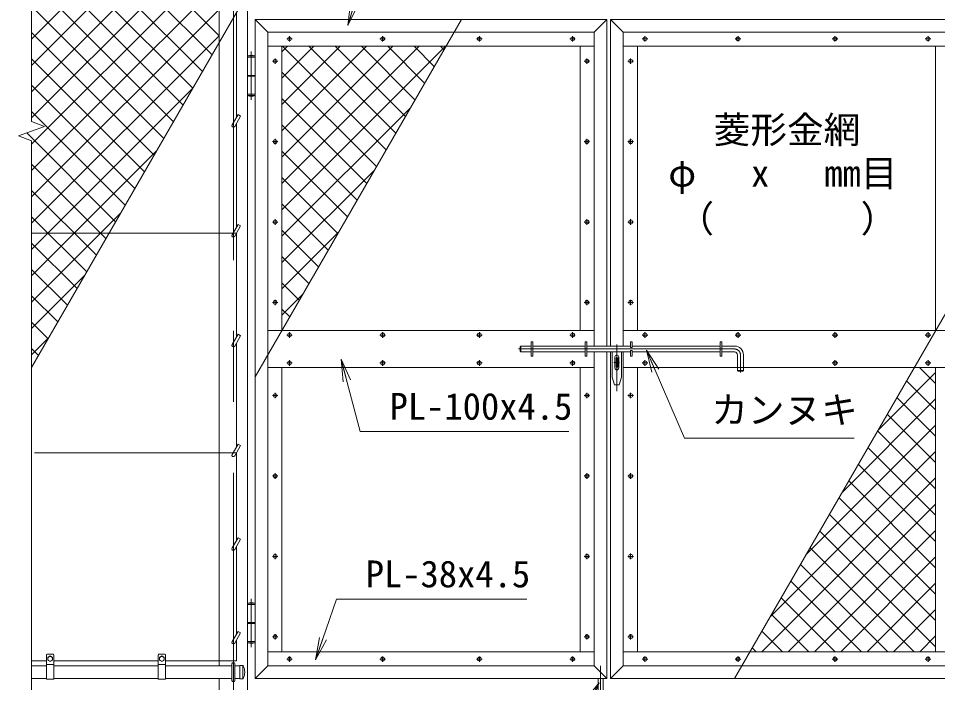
# Model space of a CAD drawing. Units: millimetres, scale not verified. Extents: x -6300 to 6300, y -4455 to 4455.
# Drawn here: x 331 to 2799, y -1030 to 754 of the extents above; entities that cross this region are included whole.
import ezdxf
from ezdxf.enums import TextEntityAlignment as Align

# ---------------------------------------------------------------- set-up
doc = ezdxf.new("R2010")
doc.units = ezdxf.units.MM
doc.header["$LTSCALE"] = 30
doc.linetypes.add('USER1', pattern=[50.8, 31.75, -6.35, 6.35, -6.35])
for name, color, linetype, lineweight in [('0-0_D-STR1', 1, 'Continuous', 18), ('0-1_D-STR2', 7, 'Continuous', 9), ('0-2_D-STR3', 3, 'Continuous', 13), ('0-3_D-BMK', 2, 'USER1', 13), ('0-6_D-DCR-HCH', 7, 'Continuous', 9), ('0-7_D-STR-DIM', 7, 'Continuous', 9), ('0-8_0', 7, 'Continuous', 9), ('0-9_D-STR-TXT', 7, 'Continuous', 9), ('0-B_Defpoints', 8, 'Continuous', 18)]:
    doc.layers.add(name, color=color, linetype=linetype, lineweight=lineweight)
doc.styles.add('ＭＳ ゴシック', font='')
doc.styles.get('ＭＳ ゴシック').set_extended_font_data('MS Gothic')

# ---------------------------------------------------------------- blocks, each defined once
blk = doc.blocks.new('_Open')
at = {"layer": '0-8_0'}
blk.add_line((-30, 5), (0, 0), dxfattribs=at)
blk.add_lwpolyline([(-30, -5), (0, 0), (-30, 0)], dxfattribs=at)

msp = doc.modelspace()

# ---------------------------------------------------------------- linework, layer by layer
at = {"layer": '0-0_D-STR1'}
for p, q in [((870.01, -985.05), (870.01, 1916.95)), ((946.31, 800.95), (946.31, -1404.05)), ((966.31, -1019.05), (966.31, 750.95)), ((966.31, 750.95), (1911.31, 750.95)), ((966.31, 750.95), (1000.31, 716.95)), ((1911.31, 750.95), (1877.31, 716.95)), ((1911.31, 750.95), (1911.31, -126.05)), ((1920.81, 750.95), (1920.81, -126.05)), ((2865.81, 750.95), (1920.81, 750.95)), ((1920.81, 750.95), (1954.81, 716.95)), ((1000.31, -985.05), (1000.31, 716.95)), ((1000.31, 716.95), (1877.31, 716.95)), ((1877.31, 716.95), (1877.31, -126.05)), ((1954.81, 716.95), (1954.81, -126.05)), ((2831.81, 716.95), (1954.81, 716.95)), ((1000.31, 678.95), (1877.31, 678.95)), ((1038.31, -84.05), (1038.31, 678.95)), ((1839.31, 678.95), (1839.31, -84.05)), ((2831.81, 678.95), (1954.81, 678.95)), ((1992.81, 678.95), (1992.81, -84.05)), ((2793.81, -84.05), (2793.81, 678.95)), ((1877.31, -84.05), (1000.31, -84.05)), ((1954.81, -84.05), (2831.81, -84.05)), ((1877.31, -142.05), (1877.31, -985.05)), ((1911.31, -142.05), (1911.31, -1019.05)), ((1920.81, -142.05), (1920.81, -1019.05)), ((1954.81, -142.05), (1954.81, -985.05)), ((1877.31, -184.05), (1000.31, -184.05)), ((1038.31, -947.05), (1038.31, -184.05)), ((1839.31, -184.05), (1839.31, -947.05)), ((1954.81, -184.05), (2831.81, -184.05)), ((1992.81, -184.05), (1992.81, -947.05)), ((2793.81, -947.05), (2793.81, -184.05)), ((1877.31, -947.05), (1000.31, -947.05)), ((1954.81, -947.05), (2831.81, -947.05)), ((366.06, -985.05), (406.06, -985.05)), ((426.06, -985.05), (706.06, -985.05)), ((726.06, -985.05), (904.16, -985.05)), ((912.16, -985.05), (925.16, -985.05)), ((933.49, -984.55), (925.16, -984.55)), ((925.16, -1019.55), (925.16, -984.55)), ((933.16, -1019.55), (933.16, -984.55)), ((1000.31, -985.05), (966.31, -1019.05)), ((1877.31, -985.05), (1000.31, -985.05)), ((1877.31, -985.05), (1911.31, -1019.05)), ((1954.81, -985.05), (1920.81, -1019.05)), ((1954.81, -985.05), (2831.81, -985.05)), ((366.06, -1019.05), (406.06, -1019.05)), ((426.06, -1019.05), (706.06, -1019.05)), ((726.06, -1019.05), (904.16, -1019.05)), ((912.16, -1019.05), (925.16, -1019.05)), ((933.49, -1019.55), (925.16, -1019.55)), ((1911.31, -1019.05), (966.31, -1019.05)), ((1920.81, -1019.05), (2865.81, -1019.05))]:
    msp.add_line(p, q, dxfattribs=at)
msp.add_lwpolyline([(946.31, -1404.05), (870.01, -1404.05), (870.01, -1019.05)], dxfattribs=at)
for centre, radius, start, end in [((933.49, -985.55), 1, 32.29827, 90), ((902.93, -1002.05), 35.72, 331.52136, 28.47864), ((933.49, -1018.55), 1, 270, 327.70173)]:
    msp.add_arc(centre, radius, start, end, dxfattribs=at)
at = {"layer": '0-1_D-STR2'}
for p, q in [((2735.3, -185.38), (2736.64, -184.05)), ((2793.81, -227.13), (2750.73, -184.05)), ((2638.71, -352.69), (2793.81, -197.59)), ((2793.81, -297.84), (2715.55, -219.59)), ((2542.12, -519.99), (2793.81, -268.3)), ((2793.81, -368.55), (2689.67, -264.42)), ((2793.81, -439.26), (2663.79, -309.25)), ((2445.52, -687.29), (2793.81, -339.01)), ((2793.81, -509.97), (2637.91, -354.07)), ((2348.93, -854.6), (2793.81, -409.72)), ((2793.81, -580.68), (2612.03, -398.9)), ((2793.81, -651.39), (2586.14, -443.73)), ((2327.19, -947.05), (2793.81, -480.43)), ((2793.81, -722.11), (2560.26, -488.56)), ((2793.81, -792.82), (2534.38, -533.39)), ((2397.9, -947.05), (2793.81, -551.14)), ((2793.81, -863.53), (2508.5, -578.22)), ((2468.61, -947.05), (2793.81, -621.85)), ((2793.81, -934.24), (2482.62, -623.05)), ((2735.91, -947.05), (2456.74, -667.88)), ((2665.2, -947.05), (2430.85, -712.7)), ((2539.32, -947.05), (2793.81, -692.56)), ((2594.49, -947.05), (2404.97, -757.53)), ((2610.03, -947.05), (2793.81, -763.27)), ((2523.78, -947.05), (2379.09, -802.36)), ((2680.74, -947.05), (2793.81, -833.98)), ((2453.07, -947.05), (2353.21, -847.19)), ((2382.35, -947.05), (2327.33, -892.02)), ((2751.45, -947.05), (2793.81, -904.7)), ((2311.64, -947.05), (2301.44, -936.85))]:
    msp.add_line(p, q, dxfattribs=at)
at = {"layer": '0-2_D-STR3'}
for p, q in [((916.16, 487.81), (916.16, 766.81)), ((966.31, 652.95), (946.31, 652.95)), ((946.31, 652.95), (946.31, 546.95)), ((966.31, 649.95), (946.31, 649.95)), ((966.31, 546.95), (966.31, 652.95)), ((966.31, 600.95), (946.31, 600.95)), ((946.31, 598.95), (966.31, 598.95)), ((946.31, 549.95), (966.31, 549.95)), ((966.31, 546.95), (946.31, 546.95)), ((920.62, 495.54), (904.69, 467.95)), ((927.55, 491.54), (920.62, 495.54)), ((927.55, 491.54), (911.62, 463.95)), ((916.16, 192.81), (916.16, 471.81)), ((920.62, 200.54), (904.69, 172.95)), ((927.55, 196.54), (920.62, 200.54)), ((366.06, 176.95), (914.9, 176.95)), ((927.55, 196.54), (911.62, 168.95)), ((916.16, -102.19), (916.16, 176.81)), ((920.62, -94.46), (904.69, -122.05)), ((927.55, -98.46), (911.62, -126.05)), ((927.55, -98.46), (920.62, -94.46)), ((916.16, -397.19), (916.16, -118.19)), ((1707.81, -115.05), (1712.31, -115.05)), ((1707.81, -115.05), (1707.81, -153.05)), ((1712.31, -115.05), (1712.31, -153.05)), ((1852.81, -115.05), (1852.81, -153.05)), ((1852.81, -115.05), (1857.31, -115.05)), ((1857.31, -115.05), (1857.31, -153.05)), ((1974.81, -115.05), (1974.81, -130.05)), ((1974.81, -115.05), (1979.31, -115.05)), ((1979.31, -115.05), (1979.31, -130.05)), ((2214.81, -115.05), (2214.81, -153.05)), ((2214.81, -115.05), (2219.31, -115.05)), ((2219.31, -115.05), (2219.31, -153.05)), ((1677.81, -128.05), (1679.81, -126.05)), ((1677.81, -128.05), (1677.81, -140.05)), ((1677.81, -140.05), (1679.81, -142.05)), ((1679.81, -126.05), (1679.81, -142.05)), ((1679.81, -126.05), (1707.81, -126.05)), ((1679.81, -142.05), (1707.81, -142.05)), ((1712.31, -126.05), (1852.81, -126.05)), ((1712.31, -142.05), (1852.81, -142.05)), ((1857.31, -126.05), (1974.81, -126.05)), ((1857.31, -142.05), (1974.81, -142.05)), ((1925.31, -142.05), (1925.31, -210.05)), ((1950.31, -142.05), (1950.31, -210.05)), ((1974.81, -130.05), (1979.31, -130.05)), ((1974.81, -138.05), (1979.31, -138.05)), ((1974.81, -138.05), (1974.81, -153.05)), ((1979.31, -126.05), (2214.81, -126.05)), ((1979.31, -138.05), (1979.31, -153.05)), ((1979.31, -142.05), (2214.81, -142.05)), ((2219.31, -126.05), (2253.81, -126.05)), ((2219.31, -142.05), (2253.81, -142.05)), ((1707.81, -153.05), (1712.31, -153.05)), ((1852.81, -153.05), (1857.31, -153.05)), ((1932.81, -155.05), (1932.81, -185.05)), ((1935.56, -157.55), (1940.06, -157.55)), ((1940.06, -157.55), (1940.06, -182.55)), ((1942.81, -155.05), (1942.81, -185.05)), ((1974.81, -153.05), (1979.31, -153.05)), ((2214.81, -153.05), (2219.31, -153.05)), ((2277.81, -150.05), (2277.81, -192.05)), ((2261.81, -192.05), (2277.81, -192.05)), ((2263.81, -194.05), (2275.81, -194.05)), ((2275.81, -194.05), (2277.81, -192.05)), ((1925.31, -210.05), (1931.31, -230.05)), ((1944.31, -230.05), (1950.31, -210.05)), ((1931.31, -230.05), (1944.31, -230.05)), ((920.62, -389.46), (904.69, -417.05)), ((927.55, -393.46), (911.62, -421.05)), ((927.55, -393.46), (920.62, -389.46)), ((373.96, -413.05), (914.9, -413.05)), ((916.16, -648.69), (916.16, -413.19)), ((920.62, -640.96), (904.69, -668.55)), ((927.55, -644.96), (920.62, -640.96)), ((927.55, -644.96), (911.62, -672.55)), ((916.16, -900.19), (916.16, -664.69)), ((966.31, -817.05), (946.31, -817.05)), ((946.31, -817.05), (946.31, -923.05)), ((966.31, -820.05), (946.31, -820.05)), ((966.31, -923.05), (966.31, -817.05)), ((966.31, -869.05), (946.31, -869.05)), ((946.31, -871.05), (966.31, -871.05)), ((920.62, -892.46), (904.69, -920.05)), ((927.55, -896.46), (911.62, -924.05)), ((927.55, -896.46), (920.62, -892.46)), ((916.16, -972.05), (916.16, -916.19)), ((946.31, -920.05), (966.31, -920.05)), ((966.31, -923.05), (946.31, -923.05)), ((406.06, -1021.05), (406.06, -956.05)), ((408.06, -954.05), (424.06, -954.05)), ((409.56, -969.79), (409.56, -962.31)), ((422.56, -969.79), (422.56, -962.31)), ((426.06, -1021.05), (426.06, -956.05)), ((706.06, -1021.05), (706.06, -956.05)), ((708.06, -954.05), (724.06, -954.05)), ((709.56, -969.79), (709.56, -962.31)), ((722.56, -969.79), (722.56, -962.31)), ((726.06, -1021.05), (726.06, -956.05)), ((406.06, -972.05), (366.06, -972.05)), ((406.06, -981.05), (426.06, -981.05)), ((416.06, -973.55), (409.56, -969.79)), ((422.56, -969.79), (416.06, -973.55)), ((706.06, -972.05), (426.06, -972.05)), ((706.06, -981.05), (726.06, -981.05)), ((716.06, -973.55), (709.56, -969.79)), ((722.56, -969.79), (716.06, -973.55)), ((916.16, -972.05), (726.06, -972.05)), ((904.16, -1024.05), (904.16, -980.05)), ((912.16, -1024.05), (912.16, -980.05)), ((406.06, -1021.05), (426.06, -1021.05)), ((706.06, -1021.05), (726.06, -1021.05)), ((1887.81, -1160.55), (1887.81, -1019.05)), ((1900.81, -1160.55), (1900.81, -1019.05))]:
    msp.add_line(p, q, dxfattribs=at)
for points in [[(1935.56, -157.55), (1935.56, -182.55), (1940.06, -182.55)], [(2261.81, -150.05), (2261.81, -192.05), (2263.81, -194.05)], [(422.56, -962.31), (416.06, -958.55), (409.56, -962.31)], [(722.56, -962.31), (716.06, -958.55), (709.56, -962.31)]]:
    msp.add_lwpolyline(points, dxfattribs=at)
for centre, radius in [((1058.81, 698.95), 5.25), ((1308.81, 698.95), 5.25), ((1568.81, 698.95), 5.25), ((1818.81, 698.95), 5.25), ((2013.31, 698.95), 5.25), ((2263.31, 698.95), 5.25), ((2523.31, 698.95), 5.25), ((2773.31, 698.95), 5.25), ((1020.31, 638.95), 5.25), ((1857.31, 638.95), 5.25), ((1974.81, 638.95), 5.25), ((1020.31, 422.95), 5.25), ((1857.31, 422.95), 5.25), ((1974.81, 422.95), 5.25), ((1020.31, 206.95), 5.25), ((1857.31, 206.95), 5.25), ((1974.81, 206.95), 5.25), ((1020.31, -9.05), 5.25), ((1857.31, -9.05), 5.25), ((1974.81, -9.05), 5.25), ((1058.81, -96.55), 5.25), ((1308.81, -96.55), 5.25), ((1568.81, -96.55), 5.25), ((1818.81, -96.55), 5.25), ((2013.31, -96.55), 5.25), ((2263.31, -96.55), 5.25), ((2523.31, -96.55), 5.25), ((2773.31, -96.55), 5.25), ((1058.81, -171.55), 5.25), ((1308.81, -171.55), 5.25), ((1568.81, -171.55), 5.25), ((1818.81, -171.55), 5.25), ((2013.31, -171.55), 5.25), ((2523.31, -171.55), 5.25), ((2773.31, -171.55), 5.25), ((1020.31, -259.05), 5.25), ((1857.31, -259.05), 5.25), ((1974.81, -259.05), 5.25), ((1020.31, -475.05), 5.25), ((1857.31, -475.05), 5.25), ((1974.81, -475.05), 5.25), ((1020.31, -691.05), 5.25), ((1857.31, -691.05), 5.25), ((1974.81, -691.05), 5.25), ((1020.31, -907.05), 5.25), ((1857.31, -907.05), 5.25), ((1974.81, -907.05), 5.25), ((416.06, -966.05), 6.49), ((716.06, -966.05), 6.49), ((1058.81, -967.05), 5.25), ((1308.81, -967.05), 5.25), ((1568.81, -967.05), 5.25), ((1818.81, -967.05), 5.25), ((2013.31, -967.05), 5.25), ((2263.31, -967.05), 5.25), ((2523.31, -967.05), 5.25), ((2773.31, -967.05), 5.25)]:
    msp.add_circle(centre, radius, dxfattribs=at)
for centre, radius, start, end in [((956.31, 628.95), 26, 67.38014, 112.61986), ((956.31, 570.95), 26, 247.38014, 292.61986), ((908.16, 465.95), 4, 150, 330), ((908.16, 170.95), 4, 150, 330), ((908.16, -124.05), 4, 150, 330), ((2253.81, -150.05), 24, 0, 90), ((2253.81, -150.05), 8, 0, 90), ((1937.81, -155.05), 5, 0, 180), ((1937.81, -185.05), 5, 180, 0), ((908.16, -419.05), 4, 150, 330), ((908.16, -670.55), 4, 150, 330), ((956.31, -841.05), 26, 67.38014, 112.61986), ((908.16, -922.05), 4, 150, 330), ((956.31, -899.05), 26, 247.38014, 292.61986), ((408.06, -956.05), 2, 90, 180), ((424.06, -956.05), 2, 0, 90), ((708.06, -956.05), 2, 90, 180), ((724.06, -956.05), 2, 0, 90), ((908.16, -980.05), 4, 0, 180), ((908.16, -1024.05), 4, 180, 0)]:
    msp.add_arc(centre, radius, start, end, dxfattribs=at)
at = {"layer": '0-3_D-BMK'}
for p, q in [((908.16, -1419.05), (908.16, 1990.95)), ((1051.37, 698.95), (1066.25, 698.95)), ((1058.81, 706.39), (1058.81, 691.51)), ((1301.37, 698.95), (1316.25, 698.95)), ((1308.81, 706.39), (1308.81, 691.51)), ((1561.37, 698.95), (1576.25, 698.95)), ((1568.81, 706.39), (1568.81, 691.51)), ((1811.37, 698.95), (1826.25, 698.95)), ((1818.81, 706.39), (1818.81, 691.51)), ((2020.75, 698.95), (2005.87, 698.95)), ((2013.31, 706.39), (2013.31, 691.51)), ((2270.75, 698.95), (2255.87, 698.95)), ((2263.31, 706.39), (2263.31, 691.51)), ((2530.75, 698.95), (2515.87, 698.95)), ((2523.31, 706.39), (2523.31, 691.51)), ((2780.75, 698.95), (2765.87, 698.95)), ((2773.31, 706.39), (2773.31, 691.51)), ((956.31, 534.95), (956.31, 664.95)), ((1020.31, 646.39), (1020.31, 631.51)), ((1857.31, 646.39), (1857.31, 631.51)), ((1974.81, 646.39), (1974.81, 631.51)), ((1012.87, 638.95), (1027.75, 638.95)), ((1849.87, 638.95), (1864.75, 638.95)), ((1982.25, 638.95), (1967.37, 638.95)), ((1012.87, 422.95), (1027.75, 422.95)), ((1020.31, 430.39), (1020.31, 415.51)), ((1849.87, 422.95), (1864.75, 422.95)), ((1857.31, 430.39), (1857.31, 415.51)), ((1982.25, 422.95), (1967.37, 422.95)), ((1974.81, 430.39), (1974.81, 415.51)), ((1012.87, 206.95), (1027.75, 206.95)), ((1020.31, 214.39), (1020.31, 199.51)), ((1849.87, 206.95), (1864.75, 206.95)), ((1857.31, 214.39), (1857.31, 199.51)), ((1982.25, 206.95), (1967.37, 206.95)), ((1974.81, 214.39), (1974.81, 199.51)), ((1012.87, -9.05), (1027.75, -9.05)), ((1020.31, -1.61), (1020.31, -16.49)), ((1849.87, -9.05), (1864.75, -9.05)), ((1857.31, -1.61), (1857.31, -16.49)), ((1982.25, -9.05), (1967.37, -9.05)), ((1974.81, -1.61), (1974.81, -16.49)), ((1051.37, -96.55), (1066.25, -96.55)), ((1058.81, -89.11), (1058.81, -103.99)), ((1301.37, -96.55), (1316.25, -96.55)), ((1308.81, -89.11), (1308.81, -103.99)), ((1561.37, -96.55), (1576.25, -96.55)), ((1568.81, -89.11), (1568.81, -103.99)), ((1811.37, -96.55), (1826.25, -96.55)), ((1818.81, -89.11), (1818.81, -103.99)), ((2020.75, -96.55), (2005.87, -96.55)), ((2013.31, -89.11), (2013.31, -103.99)), ((2270.75, -96.55), (2255.87, -96.55)), ((2263.31, -89.11), (2263.31, -103.99)), ((2530.75, -96.55), (2515.87, -96.55)), ((2523.31, -89.11), (2523.31, -103.99)), ((2780.75, -96.55), (2765.87, -96.55)), ((2773.31, -89.11), (2773.31, -103.99)), ((1937.81, -122.03), (1937.81, -247.56)), ((1673.7, -134.05), (2253.81, -134.05)), ((1051.37, -171.55), (1066.25, -171.55)), ((1058.81, -164.11), (1058.81, -178.99)), ((1301.37, -171.55), (1316.25, -171.55)), ((1308.81, -164.11), (1308.81, -178.99)), ((1561.37, -171.55), (1576.25, -171.55)), ((1568.81, -164.11), (1568.81, -178.99)), ((1811.37, -171.55), (1826.25, -171.55)), ((1818.81, -164.11), (1818.81, -178.99)), ((1929.72, -170.05), (1945.26, -170.05)), ((2020.75, -171.55), (2005.87, -171.55)), ((2013.31, -164.11), (2013.31, -178.99)), ((2269.81, -150.05), (2269.81, -197.31)), ((2530.75, -171.55), (2515.87, -171.55)), ((2523.31, -164.11), (2523.31, -178.99)), ((2780.75, -171.55), (2765.87, -171.55)), ((2773.31, -164.11), (2773.31, -178.99)), ((1012.87, -259.05), (1027.75, -259.05)), ((1020.31, -251.61), (1020.31, -266.49)), ((1849.87, -259.05), (1864.75, -259.05)), ((1857.31, -251.61), (1857.31, -266.49)), ((1982.25, -259.05), (1967.37, -259.05)), ((1974.81, -251.61), (1974.81, -266.49)), ((1020.31, -467.61), (1020.31, -482.49)), ((1857.31, -467.61), (1857.31, -482.49)), ((1974.81, -467.61), (1974.81, -482.49)), ((1012.87, -475.05), (1027.75, -475.05)), ((1849.87, -475.05), (1864.75, -475.05)), ((1982.25, -475.05), (1967.37, -475.05)), ((1012.87, -691.05), (1027.75, -691.05)), ((1020.31, -683.61), (1020.31, -698.49)), ((1849.87, -691.05), (1864.75, -691.05)), ((1857.31, -683.61), (1857.31, -698.49)), ((1982.25, -691.05), (1967.37, -691.05)), ((1974.81, -683.61), (1974.81, -698.49)), ((956.31, -935.05), (956.31, -805.05)), ((1012.87, -907.05), (1027.75, -907.05)), ((1020.31, -899.61), (1020.31, -914.49)), ((1849.87, -907.05), (1864.75, -907.05)), ((1857.31, -899.61), (1857.31, -914.49)), ((1982.25, -907.05), (1967.37, -907.05)), ((1974.81, -899.61), (1974.81, -914.49)), ((1058.81, -959.61), (1058.81, -974.49)), ((1308.81, -959.61), (1308.81, -974.49)), ((1568.81, -959.61), (1568.81, -974.49)), ((1818.81, -959.61), (1818.81, -974.49)), ((2013.31, -959.61), (2013.31, -974.49)), ((2263.31, -959.61), (2263.31, -974.49)), ((2523.31, -959.61), (2523.31, -974.49)), ((2773.31, -959.61), (2773.31, -974.49)), ((1051.37, -967.05), (1066.25, -967.05)), ((1301.37, -967.05), (1316.25, -967.05)), ((1561.37, -967.05), (1576.25, -967.05)), ((1811.37, -967.05), (1826.25, -967.05)), ((1894.31, -1174.96), (1894.31, -984.96)), ((2020.75, -967.05), (2005.87, -967.05)), ((2270.75, -967.05), (2255.87, -967.05)), ((2530.75, -967.05), (2515.87, -967.05)), ((2780.75, -967.05), (2765.87, -967.05))]:
    msp.add_line(p, q, dxfattribs=at)
msp.add_arc((2253.81, -150.05), 16, 0, 90, dxfattribs=at)
at = {"layer": '0-6_D-DCR-HCH'}
for p, q in [((870.01, 707.17), (366.06, 1211.12)), ((366.06, 698.52), (870.01, 1202.47)), ((850.73, 655.75), (366.06, 1140.41)), ((366.06, 627.81), (870.01, 1131.76)), ((824.84, 610.92), (366.06, 1069.7)), ((366.06, 557.1), (870.01, 1061.05)), ((798.96, 566.09), (366.06, 998.99)), ((366.06, 486.39), (870.01, 990.34)), ((773.08, 521.26), (366.06, 928.28)), ((366.06, 415.68), (870.01, 919.63)), ((747.2, 476.43), (366.06, 857.57)), ((366.06, 344.96), (870.01, 848.91)), ((721.32, 431.6), (366.06, 786.86)), ((695.43, 386.77), (366.06, 716.15)), ((366.06, 203.54), (870.01, 707.49)), ((1038.31, 663.66), (1053.6, 678.95)), ((1038.31, 592.95), (1124.31, 678.95)), ((1038.31, 522.24), (1195.02, 678.95)), ((1038.31, 451.53), (1265.73, 678.95)), ((1038.31, 380.82), (1336.44, 678.95)), ((1038.31, 310.11), (1407.15, 678.95)), ((1038.31, 239.4), (1477.86, 678.95)), ((1318.08, 400.53), (1039.65, 678.95)), ((1343.96, 445.36), (1110.36, 678.95)), ((1369.84, 490.18), (1181.07, 678.95)), ((1395.72, 535.01), (1251.78, 678.95)), ((1421.6, 579.84), (1322.49, 678.95)), ((1447.49, 624.67), (1393.21, 678.95)), ((1473.37, 669.5), (1463.92, 678.95)), ((669.55, 341.94), (366.06, 645.44)), ((1292.2, 355.7), (1038.31, 609.59)), ((643.67, 297.12), (366.06, 574.73)), ((366.06, 132.83), (798.48, 565.26)), ((1266.31, 310.87), (1038.31, 538.87)), ((617.79, 252.29), (366.06, 504.02)), ((1038.31, 168.69), (1383.55, 513.93)), ((591.91, 207.46), (353.12, 446.24)), ((1240.43, 266.04), (1038.31, 468.16)), ((366.06, 62.12), (701.89, 397.95)), ((1214.55, 221.21), (1038.31, 397.45)), ((566.02, 162.63), (366.06, 362.6)), ((1038.31, 97.98), (1286.96, 346.63)), ((1188.67, 176.38), (1038.31, 326.74)), ((540.14, 117.8), (366.06, 291.89)), ((1162.79, 131.55), (1038.31, 256.03)), ((366.06, -8.59), (605.3, 230.65)), ((514.26, 72.97), (366.06, 221.18)), ((1136.9, 86.73), (1038.31, 185.32)), ((1038.31, 27.27), (1190.37, 179.32)), ((488.38, 28.14), (366.06, 150.46)), ((1111.02, 41.9), (1038.31, 114.61)), ((462.5, -16.69), (366.06, 79.75)), ((366.06, -79.3), (508.7, 63.35)), ((1085.14, -2.93), (1038.31, 43.9)), ((436.61, -61.51), (366.06, 9.04)), ((1038.31, -43.45), (1093.77, 12.02)), ((1059.26, -47.76), (1038.31, -26.81)), ((410.73, -106.34), (366.06, -61.67)), ((366.06, -150.01), (412.11, -103.96)), ((384.85, -151.17), (366.06, -132.38))]:
    msp.add_line(p, q, dxfattribs=at)
msp.add_lwpolyline([(366.06, 274.25), (870.01, 778.2), (892.76, 800.95)], dxfattribs=at)
at = {"layer": '0-7_D-STR-DIM'}
for p, q in [((366.06, 476.6), (366.06, 2013.95)), ((401.3, 463.78), (366.06, 476.6)), ((330.82, 438.13), (401.3, 463.78)), ((366.06, 425.3), (330.82, 438.13)), ((366.06, -1142.05), (366.06, 425.3))]:
    msp.add_line(p, q, dxfattribs=at)
at = {"layer": '0-9_D-STR-TXT'}
for points in [[(2085.07, 955.38), (1281.15, 955.38), (1215.99, 736.66)], [(2575.31, -373.42), (2119.35, -373.42), (2017.92, -139.03)], [(1809.1, -355.81), (1248.83, -355.81), (1197.82, -163.36)], [(1696.28, -806), (1184.74, -806), (1129.55, -966.84)]]:
    msp.add_lwpolyline(points, dxfattribs=at)
at = {"layer": '0-B_Defpoints'}
for p, q in [((366.06, -183.72), (1598.51, 1950.95)), ((3466.06, 1080.32), (2253.99, -1019.05)), ((966.31, -208.76), (1520.4, 750.95))]:
    msp.add_line(p, q, dxfattribs=at)

# ---------------------------------------------------------------- block references
at = {"layer": '0-9_D-STR-TXT', "xscale": 2, "yscale": 2}
for p, rotation in [((1215.41, 734.75), 253.40928), ((2017.12, -137.2), 113.40164), ((1197.3, -161.42), 104.84646), ((1128.91, -968.73), 251.06303), ((1890.53, -1030.52), 60)]:
    msp.add_blockref('_Open', p, dxfattribs=dict(at, rotation=rotation))

# ---------------------------------------------------------------- texts
at = {"layer": '0-9_D-STR-TXT', "style": 'ＭＳ ゴシック'}
for s, p in [('菱形金網', (2197.88, 397.05)), ('φ\u3000 x\u3000 mm目', (2076.06, 280.67)), ('（\u3000\u3000\u3000\u3000）', (2100.42, 158.19)), ('PL-100x4.5', (1327.5, -345.69)), ('カンヌキ', (2191.17, -355.3)), ('PL-38x4.5', (1263.41, -795.88))]:
    msp.add_text(s, height=72.14, dxfattribs=at).set_placement(p, align=Align.BOTTOM_LEFT)

doc.saveas('drawing.dxf')
